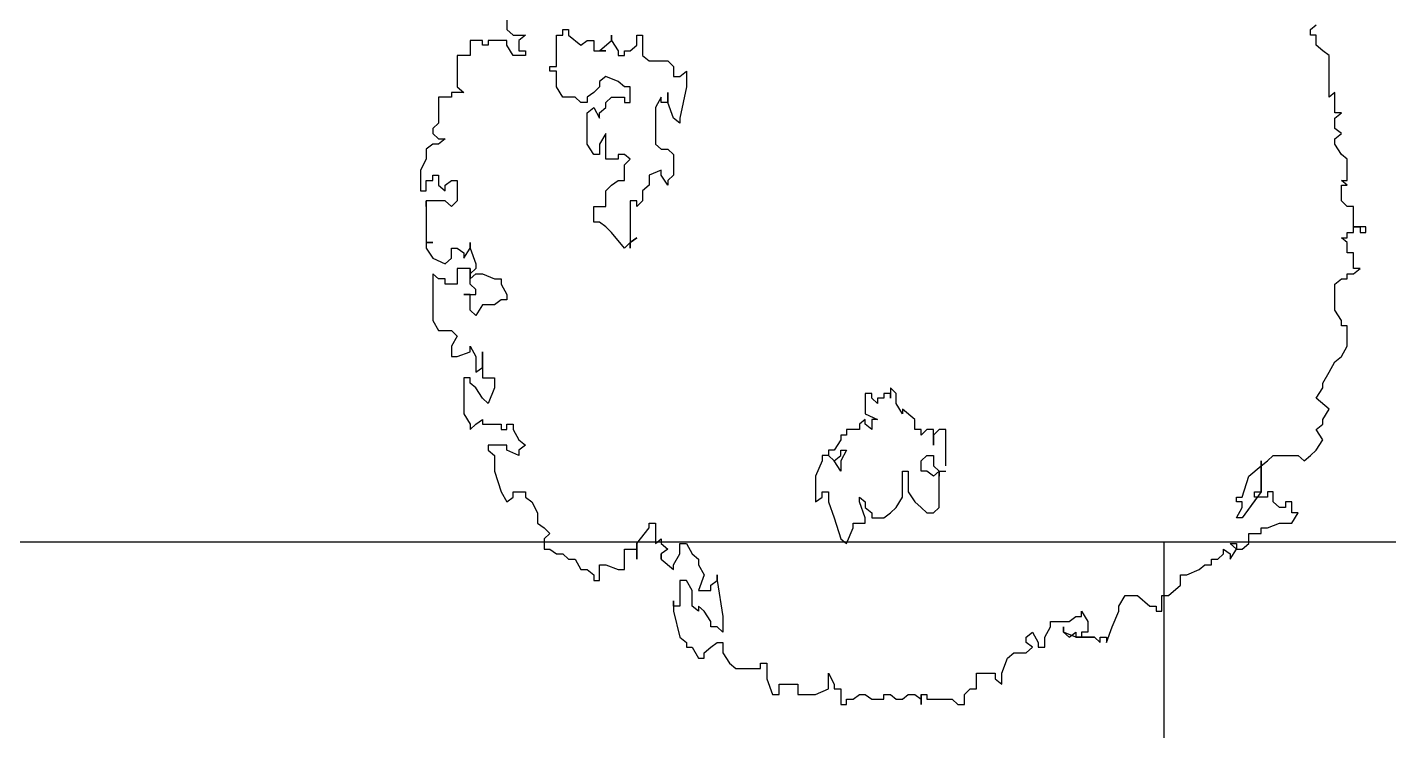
# Model space of a CAD drawing. Extents: x -30 to 1202, y 231 to 898.
# Drawn here: x 342.463 to 346.836, y 375.438 to 377.698 of the extents above; entities that cross this region are included whole.
import ezdxf

# ---------------------------------------------------------------- set-up
doc = ezdxf.new("R2010")
doc.units = 0
doc.header["$LTSCALE"] = 0.04
doc.layers.get('0').update_dxf_attribs({"linetype": 'CONTINUOUS'})
for name, color, linetype in [('0.1', 1, 'CONTINUOUS'), ('CONTORXXNP----00', 255, 'CONTINUOUS'), ('PISO', 1, 'CONTINUOUS')]:
    doc.layers.add(name, color=color, linetype=linetype)
doc.styles.get("Standard").update_dxf_attribs({"font": 'romans.shx'})

# ---------------------------------------------------------------- blocks, each defined once
blk = doc.blocks.new('ARB3')
at = {"color": 0}
for p, q in [((0.0136, 0.4913), (0.0078, 0.4913)), ((0.0078, 0.4913), (0.0078, 0.4852)), ((0.0078, 0.4852), (0.0078, 0.4782)), ((0.0078, 0.4782), (0.0078, 0.4852)), ((0.0078, 0.4852), (0.0136, 0.4852)), ((0.0078, 0.4852), (0.0136, 0.4852)), ((0.0136, 0.4852), (0.0136, 0.4913)), ((0.0581, 0.4782), (0.0523, 0.4852)), ((0.0523, 0.4852), (0.0523, 0.4782)), ((-0.0646, 0.4713), (-0.0698, 0.4652)), ((-0.042, 0.4713), (-0.0646, 0.4713)), ((-0.0368, 0.4713), (-0.042, 0.4652)), ((-0.042, 0.4652), (-0.042, 0.4713)), ((-0.0368, 0.4652), (-0.0368, 0.4713)), ((-0.0142, 0.4713), (-0.02, 0.4652)), ((0.0078, 0.4782), (-0.0142, 0.4782)), ((-0.0142, 0.4782), (-0.0142, 0.4713)), ((0.0136, 0.4782), (0.0078, 0.4782)), ((0.0136, 0.4713), (0.0136, 0.4782)), ((0.0194, 0.4713), (0.0136, 0.4713)), ((0.0245, 0.4713), (0.0194, 0.4652)), ((0.0194, 0.4652), (0.0194, 0.4713)), ((0.0355, 0.4713), (0.0245, 0.4713)), ((0.0523, 0.4782), (0.0355, 0.4782)), ((0.0355, 0.4782), (0.0355, 0.4713)), ((0.0581, 0.4713), (0.0581, 0.4782)), ((0.0633, 0.4713), (0.0581, 0.4713)), ((0.0633, 0.4652), (0.0633, 0.4713)), ((0.1356, 0.4713), (0.1137, 0.4713)), ((0.1137, 0.4713), (0.1137, 0.4652)), ((0.1466, 0.4652), (0.1356, 0.4713)), ((-0.1757, 0.4521), (-0.1809, 0.4452)), ((-0.1311, 0.4521), (-0.1757, 0.4521)), ((-0.1143, 0.4583), (-0.1363, 0.4583)), ((-0.1363, 0.4583), (-0.1311, 0.4521)), ((-0.1085, 0.4583), (-0.1143, 0.4652)), ((-0.1143, 0.4652), (-0.1143, 0.4583)), ((-0.0975, 0.4583), (-0.1085, 0.4583)), ((-0.0924, 0.4652), (-0.0975, 0.4583)), ((-0.0866, 0.4583), (-0.0924, 0.4652)), ((-0.0807, 0.4583), (-0.0866, 0.4583)), ((-0.0698, 0.4652), (-0.0807, 0.4583)), ((-0.02, 0.4652), (-0.0368, 0.4652)), ((0.0691, 0.4583), (0.0633, 0.4652)), ((0.0969, 0.4583), (0.0691, 0.4583)), ((0.1079, 0.4652), (0.0969, 0.4583)), ((0.1137, 0.4652), (0.1079, 0.4652)), ((0.1524, 0.4583), (0.1466, 0.4652)), ((0.1634, 0.4521), (0.1524, 0.4583)), ((0.175, 0.4452), (0.1634, 0.4521)), ((0.2028, 0.4521), (0.1912, 0.4383)), ((0.2138, 0.4452), (0.2028, 0.4521)), ((-0.2035, 0.4321), (-0.2086, 0.4383)), ((-0.1867, 0.4383), (-0.1976, 0.4383)), ((-0.1976, 0.4383), (-0.1976, 0.4321)), ((-0.1809, 0.4452), (-0.1867, 0.4383)), ((0.1802, 0.4452), (0.175, 0.4452)), ((0.1912, 0.4383), (0.1802, 0.4452)), ((0.219, 0.4452), (0.2138, 0.4452)), ((0.2248, 0.4383), (0.219, 0.4452)), ((0.2358, 0.4452), (0.2248, 0.4383)), ((0.2467, 0.4383), (0.2358, 0.4452)), ((0.2525, 0.4321), (0.2467, 0.4383)), ((-0.1976, 0.4321), (-0.2035, 0.4321)), ((0.2584, 0.4252), (0.2525, 0.4321)), ((0.2525, 0.419), (0.2584, 0.4252)), ((0.2525, 0.3921), (0.2525, 0.419)), ((0.3139, 0.4121), (0.3023, 0.4121)), ((0.3023, 0.4121), (0.3023, 0.4052)), ((0.3249, 0.4121), (0.3139, 0.419)), ((0.3139, 0.419), (0.3139, 0.4121)), ((0.3249, 0.399), (0.3249, 0.4121)), ((0.3023, 0.4052), (0.3081, 0.4052)), ((0.3081, 0.399), (0.3023, 0.3921)), ((0.3081, 0.4052), (0.3081, 0.399)), ((0.3301, 0.386), (0.3249, 0.399)), ((0.2584, 0.386), (0.2525, 0.3921)), ((0.2635, 0.3791), (0.2584, 0.386)), ((0.2913, 0.3791), (0.2584, 0.3791)), ((0.2584, 0.3791), (0.2913, 0.3791)), ((0.2745, 0.366), (0.2635, 0.3791)), ((0.3023, 0.3921), (0.2913, 0.3921)), ((0.2913, 0.3921), (0.2913, 0.386)), ((0.2913, 0.386), (0.2971, 0.386)), ((0.2913, 0.3721), (0.2913, 0.3791)), ((0.2913, 0.3791), (0.3191, 0.3591)), ((0.2971, 0.386), (0.2971, 0.3721)), ((0.3301, 0.3791), (0.3301, 0.386)), ((0.3359, 0.3791), (0.3301, 0.3791)), ((0.3359, 0.366), (0.3359, 0.3791)), ((0.2971, 0.3591), (0.2745, 0.366)), ((0.2971, 0.3721), (0.2913, 0.3721)), ((0.3468, 0.366), (0.3359, 0.366)), ((0.3527, 0.3591), (0.3468, 0.366)), ((0.2971, 0.3529), (0.2971, 0.3591)), ((0.3023, 0.3529), (0.2971, 0.3529)), ((0.3081, 0.3591), (0.3023, 0.3591)), ((0.3023, 0.3591), (0.3023, 0.3529)), ((0.3191, 0.3529), (0.3081, 0.3591)), ((0.3191, 0.3591), (0.3191, 0.3529)), ((0.3527, 0.3529), (0.3468, 0.346)), ((0.3468, 0.346), (0.3468, 0.3529)), ((0.3468, 0.3529), (0.3527, 0.3529)), ((0.3527, 0.3529), (0.3527, 0.3591)), ((0.3636, 0.346), (0.3527, 0.3529)), ((0.3527, 0.3391), (0.3578, 0.346)), ((0.3578, 0.3391), (0.3527, 0.3391)), ((0.3578, 0.346), (0.3636, 0.346)), ((0.3636, 0.3329), (0.3578, 0.3391)), ((0.3636, 0.326), (0.3636, 0.3329)), ((0.3695, 0.326), (0.3636, 0.326)), ((0.3695, 0.3191), (0.3695, 0.326)), ((0.3746, 0.3129), (0.3695, 0.3191)), ((0.3804, 0.2998), (0.3746, 0.3129)), ((0.3804, 0.2929), (0.3804, 0.2998)), ((0.3914, 0.2929), (0.3804, 0.2929)), ((0.4024, 0.2799), (0.3914, 0.2929)), ((0.4024, 0.2729), (0.4024, 0.2799)), ((0.4192, 0.2729), (0.4024, 0.2729)), ((0.414, 0.2599), (0.414, 0.2668)), ((0.414, 0.2668), (0.4192, 0.2668)), ((0.4192, 0.2668), (0.4192, 0.2729)), ((0.4024, 0.2468), (0.414, 0.2599)), ((0.4024, 0.2337), (0.4024, 0.2468)), ((0.414, 0.2268), (0.4024, 0.2337)), ((0.4192, 0.2268), (0.414, 0.2268)), ((0.436, 0.2199), (0.4192, 0.2268)), ((0.4528, 0.2137), (0.436, 0.2199)), ((0.447, 0.2068), (0.447, 0.2137)), ((0.447, 0.2137), (0.4528, 0.2137)), ((0.447, 0.2007), (0.4528, 0.2068)), ((0.4528, 0.2068), (0.447, 0.2068)), ((0.4192, 0.1868), (0.4302, 0.1937)), ((0.4302, 0.1937), (0.4418, 0.1937)), ((0.4418, 0.1937), (0.4418, 0.1868)), ((0.447, 0.1807), (0.447, 0.2007)), ((0.425, 0.1868), (0.4192, 0.1868)), ((0.425, 0.1807), (0.425, 0.1868)), ((0.4302, 0.1737), (0.425, 0.1807)), ((0.4418, 0.1868), (0.447, 0.1868)), ((0.447, 0.1807), (0.4418, 0.1676)), ((0.447, 0.1737), (0.4418, 0.1807)), ((0.4418, 0.1807), (0.447, 0.1807)), ((0.447, 0.1868), (0.447, 0.1807)), ((0.4302, 0.1537), (0.4302, 0.1737)), ((0.4418, 0.1676), (0.436, 0.1676)), ((0.436, 0.1676), (0.4418, 0.1676)), ((0.4418, 0.1676), (0.447, 0.1737)), ((0.436, 0.1537), (0.4302, 0.1537)), ((0.447, 0.1476), (0.436, 0.1537)), ((0.4579, 0.1476), (0.447, 0.1476)), ((0.4579, 0.1407), (0.4579, 0.1476)), ((0.4418, 0.1345), (0.4528, 0.1407)), ((0.447, 0.1276), (0.4418, 0.1345)), ((0.4528, 0.1407), (0.4579, 0.1407)), ((0.4579, 0.1345), (0.4528, 0.1276)), ((0.4638, 0.1276), (0.4579, 0.1345)), ((0.4528, 0.1276), (0.447, 0.1276)), ((0.4638, 0.1145), (0.4638, 0.1276)), ((0.4696, 0.1076), (0.4638, 0.1145)), ((0.4857, 0.1015), (0.4696, 0.1076)), ((0.4973, 0.1015), (0.4857, 0.1015)), ((0.4857, 0.0745), (0.4857, 0.0945)), ((0.4857, 0.0945), (0.4915, 0.0945)), ((0.4915, 0.0945), (0.4973, 0.1015)), ((0.5025, 0.0745), (0.4857, 0.0745)), ((0.5025, 0.0676), (0.5025, 0.0745)), ((0.5083, 0.0615), (0.5025, 0.0676)), ((0.5193, 0.0615), (0.5083, 0.0615)), ((0.5193, 0.0546), (0.5193, 0.0615)), ((0.5135, 0.0484), (0.5193, 0.0546)), ((0.5135, 0.0215), (0.5135, 0.0484)), ((0.2635, 0.0415), (0.2248, 0.0415)), ((0.2248, 0.0415), (0.2248, 0.0346)), ((0.2248, 0.0346), (0.2306, 0.0284)), ((0.2635, 0.0284), (0.2693, 0.0346)), ((0.2693, 0.0346), (0.2693, 0.0415)), ((0.3081, 0.0346), (0.2693, 0.0346)), ((0.2693, 0.0346), (0.2745, 0.0284)), ((0.2693, 0.0346), (0.2745, 0.0346)), ((0.2745, 0.0346), (0.2693, 0.0346)), ((0.3139, 0.0284), (0.3081, 0.0346)), ((0.2416, 0.0284), (0.2248, 0.0284)), ((0.2248, 0.0284), (0.2248, 0.0215)), ((0.2248, 0.0215), (0.2306, 0.0153)), ((0.2306, 0.0153), (0.2248, 0.0153)), ((0.2248, 0.0153), (0.2248, 0.0084)), ((0.2306, 0.0284), (0.2416, 0.0284)), ((0.2525, 0.0215), (0.2525, 0.0284)), ((0.2525, 0.0284), (0.2635, 0.0284)), ((0.2584, 0.0153), (0.2525, 0.0215)), ((0.2693, 0.0153), (0.2584, 0.0153)), ((0.2745, 0.0284), (0.2693, 0.0215)), ((0.2693, 0.0215), (0.2693, 0.0153)), ((0.3023, 0.0084), (0.3081, 0.0153)), ((0.3081, 0.0153), (0.3139, 0.0215)), ((0.3139, 0.0215), (0.3139, 0.0284)), ((0.5083, 0.0153), (0.5083, 0.0215)), ((0.5083, 0.0215), (0.5135, 0.0215)), ((0.5083, 0.0084), (0.5135, 0.0153)), ((0.5193, 0.0153), (0.5083, 0.0153)), ((0.5135, 0.0153), (0.5193, 0.0153)), ((0.2138, 0.0084), (0.2028, -0.0047)), ((0.2248, 0.0084), (0.2138, 0.0084)), ((0.2693, -0.0047), (0.2693, 0.0015)), ((0.2693, 0.0015), (0.2913, 0.0015)), ((0.2913, 0.0015), (0.3023, 0.0084)), ((0.5083, 0.0015), (0.5083, 0.0084)), ((0.5135, -0.0047), (0.5083, 0.0015)), ((0.186, -0.0116), (0.1802, -0.0177)), ((0.197, -0.0116), (0.186, -0.0116)), ((0.208, -0.0047), (0.197, -0.0116)), ((0.2028, -0.0047), (0.208, -0.0047)), ((0.2971, -0.0047), (0.2693, -0.0047)), ((0.3081, -0.0116), (0.2971, -0.0047)), ((0.3139, -0.0177), (0.3081, -0.0116)), ((0.5083, -0.0177), (0.5135, -0.0116)), ((0.5135, -0.0116), (0.5135, -0.0047)), ((0.1802, -0.0177), (0.1912, -0.0177)), ((0.1912, -0.0177), (0.186, -0.0177)), ((0.186, -0.0177), (0.186, -0.0247)), ((0.186, -0.0247), (0.1912, -0.0247)), ((0.1912, -0.0247), (0.1912, -0.0316)), ((0.3191, -0.0247), (0.3139, -0.0177)), ((0.3191, -0.0377), (0.3191, -0.0247)), ((0.5083, -0.0247), (0.5083, -0.0177)), ((0.5135, -0.0247), (0.5083, -0.0247)), ((0.5135, -0.0377), (0.5135, -0.0247)), ((0.1912, -0.0377), (0.186, -0.0377)), ((0.186, -0.0377), (0.186, -0.0446)), ((0.1912, -0.0316), (0.197, -0.0316)), ((0.197, -0.0316), (0.1912, -0.0377)), ((0.208, -0.0446), (0.2138, -0.0316)), ((0.2138, -0.0316), (0.2138, -0.0377)), ((0.2138, -0.0377), (0.2248, -0.0377)), ((0.2248, -0.0377), (0.219, -0.0446)), ((0.3081, -0.0446), (0.3139, -0.0377)), ((0.3139, -0.0377), (0.3191, -0.0377)), ((0.5083, -0.0446), (0.5135, -0.0377)), ((0.186, -0.0446), (0.208, -0.0446)), ((0.219, -0.0446), (0.2138, -0.0446)), ((0.2138, -0.0446), (0.219, -0.0508)), ((0.219, -0.0508), (0.2248, -0.0508)), ((0.2248, -0.0508), (0.2248, -0.0646)), ((0.2971, -0.0508), (0.3023, -0.0446)), ((0.3023, -0.0508), (0.2971, -0.0508)), ((0.3191, -0.0446), (0.3023, -0.0508)), ((0.3023, -0.0446), (0.3081, -0.0446)), ((0.3249, -0.0446), (0.3191, -0.0446)), ((0.3249, -0.0577), (0.3249, -0.0446)), ((0.3301, -0.0577), (0.3249, -0.0577)), ((0.3468, -0.0646), (0.3301, -0.0577)), ((0.5083, -0.0508), (0.5083, -0.0446)), ((0.5135, -0.0577), (0.5083, -0.0508)), ((0.5135, -0.0646), (0.5135, -0.0577)), ((0.2248, -0.0646), (0.2306, -0.0646)), ((0.2306, -0.0646), (0.2306, -0.0708)), ((0.2306, -0.0708), (0.2358, -0.0708)), ((0.2358, -0.0708), (0.2467, -0.0777)), ((0.2467, -0.0708), (0.2467, -0.0646)), ((0.2467, -0.0646), (0.2584, -0.0708)), ((0.2525, -0.0708), (0.2467, -0.0708)), ((0.2584, -0.0777), (0.2525, -0.0708)), ((0.2584, -0.0708), (0.2693, -0.0708)), ((0.2693, -0.0708), (0.2584, -0.0777)), ((0.3191, -0.0777), (0.3417, -0.0708)), ((0.3417, -0.0708), (0.3468, -0.0646)), ((0.5025, -0.0777), (0.5025, -0.0708)), ((0.5025, -0.0708), (0.5193, -0.0708)), ((0.5193, -0.0646), (0.5135, -0.0646)), ((0.5193, -0.0708), (0.5193, -0.0646)), ((0.2467, -0.0777), (0.2467, -0.0839)), ((0.2467, -0.0839), (0.2525, -0.0839)), ((0.2525, -0.0839), (0.2584, -0.0777)), ((0.2584, -0.0777), (0.2525, -0.0839)), ((0.2525, -0.0839), (0.2525, -0.0908)), ((0.2913, -0.0908), (0.2913, -0.0839)), ((0.2913, -0.0839), (0.3023, -0.0839)), ((0.3023, -0.0839), (0.3191, -0.0777)), ((0.4857, -0.0839), (0.4973, -0.0777)), ((0.5025, -0.0839), (0.4857, -0.0839)), ((0.4973, -0.0777), (0.5025, -0.0777)), ((0.5083, -0.0977), (0.5025, -0.0839)), ((0.2525, -0.0908), (0.2584, -0.0908)), ((0.2584, -0.0908), (0.2745, -0.0977)), ((0.2745, -0.0977), (0.3023, -0.0977)), ((0.2971, -0.0908), (0.2913, -0.0908)), ((0.3023, -0.0977), (0.2971, -0.0908)), ((0.5083, -0.1169), (0.5083, -0.0977)), ((0.4973, -0.1369), (0.4973, -0.1169)), ((0.4973, -0.1169), (0.5083, -0.1169)), ((0.4915, -0.15), (0.5083, -0.1438)), ((0.5083, -0.1369), (0.4973, -0.1369)), ((0.5083, -0.1438), (0.5083, -0.1369)), ((0.4747, -0.1569), (0.4747, -0.15)), ((0.4747, -0.15), (0.4915, -0.15)), ((0.4805, -0.1569), (0.4747, -0.1569)), ((0.4805, -0.1831), (0.4805, -0.1569)), ((0.4747, -0.19), (0.4805, -0.1831)), ((0.3862, -0.2031), (0.3804, -0.2031)), ((0.3804, -0.2031), (0.3862, -0.2031)), ((0.3862, -0.2031), (0.425, -0.1969)), ((0.3914, -0.21), (0.3862, -0.2031)), ((0.425, -0.1969), (0.4418, -0.1969)), ((0.4418, -0.1969), (0.436, -0.2031)), ((0.436, -0.2031), (0.436, -0.21)), ((0.4528, -0.2031), (0.4528, -0.1969)), ((0.4528, -0.1969), (0.4638, -0.1969)), ((0.4579, -0.21), (0.4528, -0.2031)), ((0.4638, -0.1969), (0.4747, -0.19)), ((0.3695, -0.223), (0.3804, -0.2169)), ((0.3804, -0.2169), (0.3972, -0.223)), ((0.3972, -0.21), (0.3914, -0.21)), ((0.3972, -0.223), (0.3972, -0.21)), ((0.4192, -0.2169), (0.414, -0.223)), ((0.4302, -0.21), (0.4192, -0.2169)), ((0.436, -0.21), (0.4302, -0.21)), ((0.4638, -0.2169), (0.4579, -0.21)), ((0.4696, -0.2169), (0.4638, -0.2169)), ((0.4696, -0.223), (0.4696, -0.2169)), ((0.3468, -0.2361), (0.3578, -0.23)), ((0.3578, -0.23), (0.3636, -0.223)), ((0.3636, -0.223), (0.3695, -0.223)), ((0.3972, -0.23), (0.3862, -0.2361)), ((0.414, -0.23), (0.3972, -0.23)), ((0.414, -0.223), (0.4192, -0.223)), ((0.4192, -0.223), (0.414, -0.23)), ((0.4579, -0.23), (0.4696, -0.223)), ((0.4579, -0.2361), (0.4579, -0.23)), ((-0.1531, -0.243), (-0.1589, -0.2361)), ((-0.1589, -0.2361), (-0.1421, -0.2361)), ((-0.1531, -0.25), (-0.1531, -0.243)), ((-0.1421, -0.2361), (-0.1085, -0.243)), ((-0.1085, -0.243), (-0.1033, -0.243)), ((-0.1033, -0.243), (-0.1085, -0.25)), ((0.3468, -0.243), (0.3468, -0.2361)), ((0.3578, -0.243), (0.3468, -0.243)), ((0.3695, -0.25), (0.3578, -0.243)), ((0.3862, -0.2361), (0.3862, -0.243)), ((0.3862, -0.243), (0.414, -0.243)), ((0.414, -0.243), (0.414, -0.25)), ((0.4192, -0.25), (0.447, -0.243)), ((0.447, -0.243), (0.4528, -0.2361)), ((0.4528, -0.2361), (0.4579, -0.2361)), ((-0.1699, -0.2561), (-0.1641, -0.25)), ((-0.1699, -0.2761), (-0.1699, -0.2561)), ((-0.1641, -0.25), (-0.1531, -0.25)), ((-0.1253, -0.2561), (-0.1363, -0.2561)), ((-0.1363, -0.2561), (-0.1253, -0.2561)), ((-0.1085, -0.25), (-0.1253, -0.2561)), ((-0.1253, -0.2561), (-0.1253, -0.263)), ((-0.0756, -0.2561), (-0.0698, -0.25)), ((-0.0756, -0.263), (-0.0756, -0.2561)), ((-0.0698, -0.25), (-0.0478, -0.25)), ((-0.0478, -0.25), (-0.042, -0.2561)), ((-0.0368, -0.2561), (-0.0478, -0.263)), ((-0.042, -0.2561), (-0.0368, -0.2561)), ((0.3468, -0.263), (0.3527, -0.2561)), ((0.3527, -0.2561), (0.3578, -0.263)), ((0.3636, -0.263), (0.3746, -0.25)), ((0.3746, -0.25), (0.3695, -0.25)), ((0.414, -0.25), (0.4082, -0.25)), ((0.4082, -0.25), (0.4192, -0.25)), ((-0.1757, -0.283), (-0.1699, -0.2761)), ((-0.1253, -0.263), (-0.1311, -0.263)), ((-0.1311, -0.263), (-0.1201, -0.2692)), ((-0.1201, -0.2692), (-0.0807, -0.2692)), ((-0.0807, -0.2692), (-0.0756, -0.263)), ((-0.0478, -0.263), (-0.053, -0.263)), ((-0.053, -0.263), (-0.0478, -0.2761)), ((-0.0478, -0.2761), (-0.0368, -0.2761)), ((-0.0368, -0.2761), (-0.031, -0.283)), ((0.3249, -0.2761), (0.3249, -0.2692)), ((0.3249, -0.2692), (0.3468, -0.2692)), ((0.3301, -0.2761), (0.3249, -0.2761)), ((0.3468, -0.2892), (0.3301, -0.2761)), ((0.3468, -0.2692), (0.3417, -0.263)), ((0.3417, -0.263), (0.3468, -0.263)), ((0.3578, -0.263), (0.3636, -0.263)), ((0.3636, -0.263), (0.3578, -0.263)), ((0.3578, -0.263), (0.3636, -0.263)), ((-0.1976, -0.2892), (-0.1976, -0.283)), ((-0.1976, -0.283), (-0.1757, -0.283)), ((-0.1867, -0.2892), (-0.1976, -0.2892)), ((-0.1809, -0.2961), (-0.1867, -0.2892)), ((-0.031, -0.283), (-0.02, -0.283)), ((-0.02, -0.283), (-0.0142, -0.2892)), ((-0.0142, -0.2892), (-0.02, -0.2892)), ((-0.02, -0.2892), (-0.02, -0.2961)), ((0.0245, -0.2961), (0.0194, -0.2892)), ((0.0194, -0.2892), (0.0245, -0.2961)), ((0.3636, -0.2892), (0.3468, -0.2892)), ((0.3527, -0.3022), (0.3527, -0.2892)), ((0.3527, -0.2892), (0.3636, -0.2892)), ((-0.1809, -0.3022), (-0.1809, -0.2961)), ((-0.1757, -0.3022), (-0.1809, -0.3022)), ((-0.1757, -0.3092), (-0.1757, -0.3022)), ((-0.1421, -0.3022), (-0.1479, -0.3092)), ((-0.1253, -0.2961), (-0.1421, -0.2961)), ((-0.1421, -0.2961), (-0.1421, -0.3022)), ((-0.1311, -0.3161), (-0.1311, -0.3022)), ((-0.1311, -0.3022), (-0.1253, -0.3022)), ((-0.1253, -0.3022), (-0.1253, -0.2961)), ((-0.0646, -0.2961), (-0.0698, -0.3022)), ((-0.0698, -0.3022), (-0.0698, -0.3092)), ((-0.0588, -0.3022), (-0.0646, -0.2961)), ((-0.042, -0.3022), (-0.0588, -0.3022)), ((-0.042, -0.3092), (-0.042, -0.3022)), ((-0.02, -0.2961), (0.0304, -0.2961)), ((0.0304, -0.3022), (0.0136, -0.3161)), ((0.0304, -0.2961), (0.0245, -0.2961)), ((0.0245, -0.2961), (0.0304, -0.3022)), ((0.3746, -0.3022), (0.3527, -0.3022)), ((0.3746, -0.3092), (0.3746, -0.3022)), ((-0.1918, -0.3161), (-0.1976, -0.3161)), ((-0.1976, -0.3161), (-0.1918, -0.3161)), ((-0.1918, -0.3161), (-0.1809, -0.3092)), ((-0.1809, -0.3292), (-0.1918, -0.3161)), ((-0.1809, -0.3092), (-0.1757, -0.3092)), ((-0.1479, -0.3092), (-0.1531, -0.3222)), ((-0.1253, -0.3222), (-0.1311, -0.3161)), ((-0.0698, -0.3092), (-0.0646, -0.3092)), ((-0.0646, -0.3092), (-0.0646, -0.3222)), ((-0.0368, -0.3161), (-0.042, -0.3092)), ((-0.031, -0.3222), (-0.0368, -0.3161)), ((0.0136, -0.3161), (0.0078, -0.3222)), ((0.3695, -0.3222), (0.3746, -0.3092)), ((-0.1809, -0.3353), (-0.1809, -0.3222)), ((-0.1809, -0.3222), (-0.1809, -0.3292)), ((-0.1809, -0.3292), (-0.1809, -0.3222)), ((-0.1809, -0.3222), (-0.1809, -0.3292)), ((-0.1531, -0.3222), (-0.1479, -0.3292)), ((-0.1479, -0.3292), (-0.1421, -0.3292)), ((-0.1421, -0.3292), (-0.1363, -0.3353)), ((-0.1201, -0.3222), (-0.1253, -0.3222)), ((-0.1143, -0.3292), (-0.1201, -0.3222)), ((-0.1201, -0.3353), (-0.1085, -0.3292)), ((-0.1085, -0.3292), (-0.1143, -0.3292)), ((-0.0646, -0.3222), (-0.0924, -0.3222)), ((-0.0924, -0.3222), (-0.0807, -0.3292)), ((-0.0807, -0.3292), (-0.0698, -0.3292)), ((-0.0698, -0.3292), (-0.0698, -0.3353)), ((-0.0142, -0.3222), (-0.031, -0.3222)), ((-0.0142, -0.3353), (-0.0142, -0.3222)), ((0.0078, -0.3222), (0.0026, -0.3292)), ((0.0026, -0.3292), (0.0026, -0.3353)), ((0.3695, -0.3292), (0.3695, -0.3222)), ((0.3862, -0.3292), (0.3695, -0.3292)), ((0.3862, -0.3353), (0.3862, -0.3292)), ((-0.1976, -0.3622), (-0.1867, -0.3492)), ((-0.1918, -0.3422), (-0.1918, -0.3353)), ((-0.1918, -0.3353), (-0.1809, -0.3353)), ((-0.1867, -0.3492), (-0.1918, -0.3422)), ((-0.1363, -0.3353), (-0.1311, -0.3422)), ((-0.1311, -0.3422), (-0.1253, -0.3422)), ((-0.1253, -0.3492), (-0.1311, -0.3553)), ((-0.1253, -0.3422), (-0.1253, -0.3492)), ((-0.1143, -0.3422), (-0.1201, -0.3353)), ((-0.0807, -0.3422), (-0.1143, -0.3422)), ((-0.0698, -0.3353), (-0.0807, -0.3422)), ((0.0026, -0.3353), (-0.0142, -0.3353)), ((0.3636, -0.3553), (0.3746, -0.3492)), ((0.3746, -0.3422), (0.3804, -0.3353)), ((0.3746, -0.3492), (0.3746, -0.3422)), ((0.3804, -0.3353), (0.3862, -0.3353)), ((-0.2035, -0.3684), (-0.2035, -0.3622)), ((-0.2035, -0.3622), (-0.1976, -0.3622)), ((-0.1311, -0.3553), (-0.1311, -0.3684)), ((0.3578, -0.3684), (0.3636, -0.3622)), ((0.3636, -0.3622), (0.3636, -0.3553)), ((-0.1976, -0.3684), (-0.2035, -0.3684)), ((-0.1976, -0.3753), (-0.1976, -0.3684)), ((-0.1641, -0.3753), (-0.1976, -0.3753)), ((-0.1641, -0.3822), (-0.1641, -0.3753)), ((-0.1421, -0.3753), (-0.1589, -0.3753)), ((-0.1589, -0.3753), (-0.1589, -0.3822)), ((-0.1311, -0.3684), (-0.1421, -0.3753)), ((0.3527, -0.3822), (0.3578, -0.3753)), ((0.3578, -0.3753), (0.3578, -0.3684)), ((-0.1589, -0.3822), (-0.1641, -0.3822)), ((0.3249, -0.3953), (0.3301, -0.3884)), ((0.3301, -0.3884), (0.3359, -0.3822)), ((0.3359, -0.3822), (0.3417, -0.3884)), ((0.3417, -0.3884), (0.3527, -0.3884)), ((0.3527, -0.3884), (0.3527, -0.3822)), ((0.2971, -0.4084), (0.3023, -0.4014)), ((0.3023, -0.4014), (0.3139, -0.3953)), ((0.3139, -0.3953), (0.3249, -0.3953)), ((-0.2035, -0.4284), (-0.1976, -0.4214)), ((-0.1976, -0.4214), (-0.1976, -0.4084)), ((-0.1976, -0.4084), (-0.1918, -0.4153)), ((-0.1918, -0.4153), (-0.1809, -0.4153)), ((-0.1757, -0.4214), (-0.1867, -0.4284)), ((-0.1809, -0.4153), (-0.1809, -0.4084)), ((-0.1809, -0.4084), (-0.1757, -0.4084)), ((-0.1757, -0.4084), (-0.1757, -0.4214)), ((0.219, -0.4284), (0.219, -0.4214)), ((0.219, -0.4214), (0.2248, -0.4214)), ((0.2248, -0.4214), (0.2358, -0.4153)), ((0.2358, -0.4153), (0.2416, -0.4084)), ((0.2416, -0.4084), (0.2467, -0.4153)), ((0.2467, -0.4153), (0.2525, -0.4153)), ((0.2525, -0.4153), (0.2467, -0.4284)), ((0.2913, -0.4214), (0.2913, -0.4084)), ((0.2913, -0.4084), (0.2971, -0.4084)), ((0.2971, -0.4214), (0.2913, -0.4214)), ((0.3023, -0.4284), (0.2971, -0.4214)), ((-0.2312, -0.4284), (-0.2035, -0.4284)), ((-0.1867, -0.4284), (-0.1918, -0.4284)), ((-0.1918, -0.4284), (-0.1918, -0.4484)), ((0.0633, -0.4414), (0.0633, -0.4345)), ((0.0633, -0.4345), (0.0691, -0.4345)), ((0.0691, -0.4345), (0.0801, -0.4284)), ((0.0801, -0.4284), (0.0859, -0.4284)), ((0.0859, -0.4284), (0.0859, -0.4345)), ((0.0859, -0.4345), (0.0911, -0.4414)), ((0.2248, -0.4284), (0.219, -0.4284)), ((0.219, -0.4545), (0.219, -0.4345)), ((0.219, -0.4345), (0.2248, -0.4345)), ((0.2248, -0.4345), (0.2248, -0.4284)), ((0.2467, -0.4284), (0.2416, -0.4284)), ((0.2416, -0.4284), (0.2416, -0.4484)), ((0.2693, -0.4414), (0.2913, -0.4345)), ((0.2913, -0.4345), (0.3023, -0.4284)), ((-0.1918, -0.4484), (-0.1867, -0.4484)), ((-0.1867, -0.4484), (-0.1867, -0.4545)), ((0.0581, -0.4545), (0.0633, -0.4414)), ((0.0911, -0.4414), (0.0911, -0.4545)), ((0.1692, -0.4545), (0.1692, -0.4414)), ((0.1692, -0.4414), (0.1802, -0.4414)), ((0.1802, -0.4414), (0.197, -0.4484)), ((0.197, -0.4484), (0.1912, -0.4545)), ((0.2416, -0.4484), (0.2467, -0.4484)), ((0.2467, -0.4484), (0.2525, -0.4414)), ((0.2525, -0.4414), (0.2693, -0.4414)), ((-0.1867, -0.4545), (-0.1918, -0.4545)), ((-0.1918, -0.4545), (-0.1918, -0.4676)), ((0.0304, -0.4676), (0.0472, -0.4614)), ((0.0472, -0.4614), (0.0523, -0.4614)), ((0.0523, -0.4614), (0.0581, -0.4676)), ((0.0581, -0.4614), (0.0581, -0.4545)), ((0.0633, -0.4676), (0.0581, -0.4614)), ((0.0749, -0.4614), (0.0691, -0.4676)), ((0.0801, -0.4614), (0.0749, -0.4614)), ((0.0801, -0.4745), (0.0801, -0.4614)), ((0.0911, -0.4545), (0.1027, -0.4614)), ((0.1027, -0.4614), (0.0969, -0.4676)), ((0.1356, -0.4676), (0.1466, -0.4614)), ((0.1582, -0.4545), (0.1415, -0.4545)), ((0.1415, -0.4545), (0.1692, -0.4545)), ((0.1466, -0.4614), (0.1634, -0.4614)), ((0.1634, -0.4614), (0.1582, -0.4545)), ((0.1802, -0.4614), (0.175, -0.4676)), ((0.1912, -0.4545), (0.1802, -0.4614)), ((0.219, -0.4614), (0.2138, -0.4545)), ((0.2138, -0.4545), (0.219, -0.4545)), ((0.2248, -0.4676), (0.219, -0.4614)), ((-0.1918, -0.4676), (-0.1757, -0.4676)), ((-0.1757, -0.4676), (-0.1757, -0.4814)), ((-0.1421, -0.4814), (-0.1363, -0.4745)), ((-0.1363, -0.4745), (-0.1363, -0.4876)), ((0.0304, -0.4676), (0.0245, -0.4676)), ((0.0245, -0.4676), (0.0304, -0.4676)), ((0.0413, -0.4745), (0.0304, -0.4676)), ((0.0304, -0.4814), (0.0355, -0.4745)), ((0.0355, -0.4745), (0.0413, -0.4745)), ((0.0691, -0.4676), (0.0523, -0.4676)), ((0.0523, -0.4676), (0.0523, -0.4814)), ((0.0581, -0.4676), (0.0633, -0.4676)), ((0.0969, -0.4676), (0.0801, -0.4676)), ((0.0801, -0.4676), (0.0801, -0.4745)), ((0.1415, -0.4676), (0.1356, -0.4676)), ((0.1466, -0.4814), (0.1415, -0.4676)), ((0.175, -0.4676), (0.1692, -0.4676)), ((0.1692, -0.4676), (0.1692, -0.4745)), ((0.1692, -0.4745), (0.208, -0.4745)), ((0.208, -0.4745), (0.219, -0.4676)), ((0.219, -0.4676), (0.2248, -0.4676)), ((-0.1757, -0.4814), (-0.1421, -0.4814)), ((-0.1363, -0.4876), (-0.1311, -0.4876)), ((-0.1311, -0.4876), (-0.1311, -0.5014)), ((-0.0866, -0.5014), (-0.0866, -0.4945)), ((-0.0866, -0.4945), (-0.0807, -0.5014)), ((-0.042, -0.4876), (-0.042, -0.4814)), ((-0.042, -0.4814), (-0.02, -0.4814)), ((-0.0368, -0.4945), (-0.042, -0.4876)), ((-0.0368, -0.5014), (-0.031, -0.4945)), ((-0.031, -0.4945), (-0.0368, -0.4945)), ((-0.02, -0.4814), (-0.0142, -0.4876)), ((-0.0142, -0.4876), (-0.02, -0.4945)), ((-0.02, -0.4945), (-0.02, -0.5145)), ((0.0304, -0.4876), (0.0304, -0.4814)), ((0.0413, -0.4876), (0.0304, -0.4876)), ((0.0472, -0.4945), (0.0413, -0.4876)), ((0.0413, -0.5076), (0.0472, -0.4945)), ((0.0523, -0.4814), (0.0691, -0.4814)), ((0.0691, -0.4945), (0.0633, -0.4945)), ((0.0633, -0.4945), (0.0633, -0.5014)), ((0.0691, -0.4814), (0.0691, -0.4945)), ((0.1188, -0.4876), (0.1247, -0.4814)), ((0.1188, -0.5014), (0.1188, -0.4876)), ((0.1247, -0.4814), (0.1356, -0.4876)), ((0.1356, -0.4876), (0.1466, -0.4876)), ((0.1466, -0.4876), (0.1466, -0.4814)), ((-0.1311, -0.5014), (-0.1033, -0.5014)), ((-0.1033, -0.5014), (-0.0975, -0.5076)), ((-0.0975, -0.5076), (-0.0924, -0.5076)), ((-0.0924, -0.5076), (-0.0866, -0.5014)), ((-0.0807, -0.5014), (-0.0807, -0.5076)), ((-0.0807, -0.5076), (-0.0756, -0.5145)), ((-0.0478, -0.5076), (-0.0478, -0.5014)), ((-0.0478, -0.5014), (-0.0368, -0.5014)), ((-0.042, -0.5076), (-0.0478, -0.5076)), ((-0.042, -0.5145), (-0.042, -0.5076)), ((0.0245, -0.5145), (0.0245, -0.5076)), ((0.0245, -0.5076), (0.0245, -0.5145)), ((0.0304, -0.5145), (0.0413, -0.5076)), ((0.0633, -0.5014), (0.0581, -0.5076)), ((0.0581, -0.5076), (0.1079, -0.5076)), ((0.1079, -0.5076), (0.1188, -0.5014)), ((-0.0756, -0.5145), (-0.0646, -0.5145)), ((-0.0646, -0.5145), (-0.053, -0.5206)), ((-0.053, -0.5206), (-0.031, -0.5206)), ((-0.031, -0.5145), (-0.042, -0.5145)), ((-0.031, -0.5206), (-0.031, -0.5145)), ((-0.02, -0.5145), (-0.0142, -0.5145)), ((-0.0142, -0.5145), (-0.02, -0.5145)), ((-0.02, -0.5145), (0.0245, -0.5145)), ((0.0245, -0.5145), (0.0304, -0.5145))]:
    blk.add_line(p, q, dxfattribs=at)
at = {"layer": 'CONTORXXNP----00'}
for p, q in [((0.0523, 0.4852), (0.0523, 0.4782)), ((0.0581, 0.4782), (0.0523, 0.4852)), ((-0.0646, 0.4713), (-0.0698, 0.4652)), ((-0.042, 0.4713), (-0.0646, 0.4713)), ((-0.042, 0.4652), (-0.042, 0.4713)), ((-0.0368, 0.4713), (-0.042, 0.4652)), ((-0.0368, 0.4652), (-0.0368, 0.4713)), ((-0.0142, 0.4713), (-0.02, 0.4652)), ((-0.0142, 0.4782), (-0.0142, 0.4713)), ((0.0078, 0.4782), (-0.0142, 0.4782)), ((0.0136, 0.4782), (0.0078, 0.4782)), ((0.0136, 0.4713), (0.0136, 0.4782)), ((0.0194, 0.4713), (0.0136, 0.4713)), ((0.0194, 0.4652), (0.0194, 0.4713)), ((0.0245, 0.4713), (0.0194, 0.4652)), ((0.0355, 0.4713), (0.0245, 0.4713)), ((0.0355, 0.4782), (0.0355, 0.4713)), ((0.0523, 0.4782), (0.0355, 0.4782)), ((0.0581, 0.4713), (0.0581, 0.4782)), ((0.0633, 0.4713), (0.0581, 0.4713)), ((0.0633, 0.4652), (0.0633, 0.4713)), ((0.1137, 0.4713), (0.1137, 0.4652)), ((0.1356, 0.4713), (0.1137, 0.4713)), ((0.1466, 0.4652), (0.1356, 0.4713)), ((-0.1757, 0.4521), (-0.1809, 0.4452)), ((-0.1311, 0.4521), (-0.1757, 0.4521)), ((-0.1363, 0.4583), (-0.1311, 0.4521)), ((-0.1143, 0.4583), (-0.1363, 0.4583)), ((-0.1143, 0.4652), (-0.1143, 0.4583)), ((-0.1085, 0.4583), (-0.1143, 0.4652)), ((-0.0975, 0.4583), (-0.1085, 0.4583)), ((-0.0924, 0.4652), (-0.0975, 0.4583)), ((-0.0866, 0.4583), (-0.0924, 0.4652)), ((-0.0807, 0.4583), (-0.0866, 0.4583)), ((-0.0698, 0.4652), (-0.0807, 0.4583)), ((-0.02, 0.4652), (-0.0368, 0.4652)), ((0.0691, 0.4583), (0.0633, 0.4652)), ((0.0969, 0.4583), (0.0691, 0.4583)), ((0.1079, 0.4652), (0.0969, 0.4583)), ((0.1137, 0.4652), (0.1079, 0.4652)), ((0.1524, 0.4583), (0.1466, 0.4652)), ((0.1634, 0.4521), (0.1524, 0.4583)), ((0.175, 0.4452), (0.1634, 0.4521)), ((0.2028, 0.4521), (0.1912, 0.4383)), ((0.2138, 0.4452), (0.2028, 0.4521)), ((-0.2035, 0.4321), (-0.2086, 0.4383)), ((-0.1976, 0.4383), (-0.1976, 0.4321)), ((-0.1867, 0.4383), (-0.1976, 0.4383)), ((-0.1809, 0.4452), (-0.1867, 0.4383)), ((0.1802, 0.4452), (0.175, 0.4452)), ((0.1912, 0.4383), (0.1802, 0.4452)), ((0.219, 0.4452), (0.2138, 0.4452)), ((0.2248, 0.4383), (0.219, 0.4452)), ((0.2358, 0.4452), (0.2248, 0.4383)), ((0.2467, 0.4383), (0.2358, 0.4452)), ((0.2525, 0.4321), (0.2467, 0.4383)), ((-0.1976, 0.4321), (-0.2035, 0.4321)), ((0.2584, 0.4252), (0.2525, 0.4321)), ((0.2525, 0.419), (0.2584, 0.4252)), ((0.2525, 0.3921), (0.2525, 0.419)), ((0.3023, 0.4121), (0.3023, 0.4052)), ((0.3139, 0.4121), (0.3023, 0.4121)), ((0.3139, 0.419), (0.3139, 0.4121)), ((0.3249, 0.4121), (0.3139, 0.419)), ((0.3249, 0.399), (0.3249, 0.4121)), ((0.3023, 0.4052), (0.3081, 0.4052)), ((0.3081, 0.399), (0.3023, 0.3921)), ((0.3081, 0.4052), (0.3081, 0.399)), ((0.3301, 0.386), (0.3249, 0.399)), ((0.2584, 0.386), (0.2525, 0.3921)), ((0.2635, 0.3791), (0.2584, 0.386)), ((0.2745, 0.366), (0.2635, 0.3791)), ((0.2913, 0.3921), (0.2913, 0.386)), ((0.3023, 0.3921), (0.2913, 0.3921)), ((0.2913, 0.386), (0.2971, 0.386)), ((0.2971, 0.386), (0.2971, 0.3749)), ((0.3301, 0.3791), (0.3301, 0.386)), ((0.3359, 0.3791), (0.3301, 0.3791)), ((0.3359, 0.366), (0.3359, 0.3791)), ((0.2971, 0.3591), (0.2745, 0.366)), ((0.2971, 0.3749), (0.3191, 0.3591)), ((0.3468, 0.366), (0.3359, 0.366)), ((0.3527, 0.3591), (0.3468, 0.366)), ((0.2971, 0.3529), (0.2971, 0.3591)), ((0.3023, 0.3529), (0.2971, 0.3529)), ((0.3023, 0.3591), (0.3023, 0.3529)), ((0.3081, 0.3591), (0.3023, 0.3591)), ((0.3191, 0.3529), (0.3081, 0.3591)), ((0.3191, 0.3591), (0.3191, 0.3529)), ((0.3527, 0.3529), (0.3527, 0.3591)), ((0.3636, 0.346), (0.3527, 0.3529)), ((0.3527, 0.3391), (0.3578, 0.346)), ((0.3578, 0.3391), (0.3527, 0.3391)), ((0.3578, 0.346), (0.3636, 0.346)), ((0.3636, 0.3329), (0.3578, 0.3391)), ((0.3636, 0.326), (0.3636, 0.3329)), ((0.3695, 0.326), (0.3636, 0.326)), ((0.3695, 0.3191), (0.3695, 0.326)), ((0.3746, 0.3129), (0.3695, 0.3191)), ((0.3804, 0.2998), (0.3746, 0.3129)), ((0.3804, 0.2929), (0.3804, 0.2998)), ((0.3914, 0.2929), (0.3804, 0.2929)), ((0.4024, 0.2799), (0.3914, 0.2929)), ((0.4024, 0.2729), (0.4024, 0.2799)), ((0.4192, 0.2729), (0.4024, 0.2729)), ((0.414, 0.2668), (0.4192, 0.2668)), ((0.414, 0.2599), (0.414, 0.2668)), ((0.4192, 0.2668), (0.4192, 0.2729)), ((0.4024, 0.2468), (0.414, 0.2599)), ((0.4024, 0.2337), (0.4024, 0.2468)), ((0.414, 0.2268), (0.4024, 0.2337)), ((0.4192, 0.2268), (0.414, 0.2268)), ((0.436, 0.2199), (0.4192, 0.2268)), ((0.4528, 0.2137), (0.436, 0.2199)), ((0.447, 0.2137), (0.4528, 0.2137)), ((0.447, 0.2068), (0.447, 0.2137)), ((0.4528, 0.2068), (0.447, 0.2068)), ((0.447, 0.2007), (0.4528, 0.2068)), ((0.4192, 0.1868), (0.4302, 0.1937)), ((0.4302, 0.1937), (0.4418, 0.1937)), ((0.4418, 0.1937), (0.4418, 0.1868)), ((0.447, 0.2007), (0.447, 0.1868)), ((0.425, 0.1868), (0.4192, 0.1868)), ((0.425, 0.1807), (0.425, 0.1868)), ((0.4302, 0.1737), (0.425, 0.1807)), ((0.4418, 0.1868), (0.447, 0.1868)), ((0.4302, 0.1537), (0.4302, 0.1737)), ((0.436, 0.1537), (0.4302, 0.1537)), ((0.447, 0.1476), (0.436, 0.1537)), ((0.4579, 0.1476), (0.447, 0.1476)), ((0.4579, 0.1407), (0.4579, 0.1476)), ((0.4418, 0.1345), (0.4528, 0.1407)), ((0.447, 0.1276), (0.4418, 0.1345)), ((0.4528, 0.1407), (0.4579, 0.1407)), ((0.4579, 0.1345), (0.4528, 0.1276)), ((0.4638, 0.1276), (0.4579, 0.1345)), ((0.4528, 0.1276), (0.447, 0.1276)), ((0.4638, 0.1145), (0.4638, 0.1276)), ((0.4696, 0.1076), (0.4638, 0.1145)), ((0.4857, 0.1015), (0.4696, 0.1076)), ((0.4973, 0.1015), (0.4857, 0.1015)), ((0.4857, 0.0945), (0.4915, 0.0945)), ((0.4857, 0.0745), (0.4857, 0.0945)), ((0.4915, 0.0945), (0.4973, 0.1015)), ((0.5025, 0.0745), (0.4857, 0.0745)), ((0.5025, 0.0676), (0.5025, 0.0745)), ((0.5083, 0.0615), (0.5025, 0.0676)), ((0.5193, 0.0615), (0.5083, 0.0615)), ((0.5193, 0.0546), (0.5193, 0.0615)), ((0.5135, 0.0484), (0.5193, 0.0546)), ((0.5135, 0.0215), (0.5135, 0.0484)), ((0.5083, 0.0215), (0.5135, 0.0215)), ((0.5083, 0.0153), (0.5083, 0.0215)), ((0.5083, 0.0153), (0.5135, 0.0153)), ((0.5083, 0.0084), (0.5135, 0.0153)), ((0.5083, 0.0015), (0.5083, 0.0084)), ((0.5135, -0.0047), (0.5083, 0.0015)), ((0.5083, -0.0177), (0.5135, -0.0116)), ((0.5135, -0.0116), (0.5135, -0.0047)), ((0.5083, -0.0247), (0.5083, -0.0177)), ((0.5135, -0.0247), (0.5083, -0.0247)), ((0.5135, -0.0377), (0.5135, -0.0247)), ((0.5083, -0.0446), (0.5135, -0.0377)), ((0.5083, -0.0508), (0.5083, -0.0446)), ((0.5135, -0.0577), (0.5083, -0.0508)), ((0.5135, -0.0646), (0.5135, -0.0577)), ((0.5025, -0.0708), (0.5193, -0.0708)), ((0.5025, -0.0777), (0.5025, -0.0708)), ((0.5193, -0.0646), (0.5135, -0.0646)), ((0.5193, -0.0708), (0.5193, -0.0646)), ((0.4857, -0.0839), (0.4973, -0.0777)), ((0.5025, -0.0839), (0.4857, -0.0839)), ((0.4973, -0.0777), (0.5025, -0.0777)), ((0.5083, -0.0977), (0.5025, -0.0839)), ((0.5083, -0.1169), (0.5083, -0.0977)), ((0.4973, -0.1169), (0.5083, -0.1169)), ((0.4973, -0.1369), (0.4973, -0.1169)), ((0.4915, -0.15), (0.5083, -0.1438)), ((0.5083, -0.1369), (0.4973, -0.1369)), ((0.5083, -0.1438), (0.5083, -0.1369)), ((0.4747, -0.15), (0.4915, -0.15)), ((0.4747, -0.1569), (0.4747, -0.15)), ((0.4805, -0.1569), (0.4747, -0.1569)), ((0.4805, -0.1831), (0.4805, -0.1569)), ((0.4747, -0.19), (0.4805, -0.1831)), ((0.3862, -0.2031), (0.425, -0.1969)), ((0.3914, -0.21), (0.3862, -0.2031)), ((0.425, -0.1969), (0.4418, -0.1969)), ((0.4418, -0.1969), (0.436, -0.2031)), ((0.436, -0.2031), (0.436, -0.21)), ((0.4528, -0.1969), (0.4638, -0.1969)), ((0.4528, -0.2031), (0.4528, -0.1969)), ((0.4579, -0.21), (0.4528, -0.2031)), ((0.4638, -0.1969), (0.4747, -0.19)), ((0.3695, -0.223), (0.3804, -0.2169)), ((0.3804, -0.2169), (0.3972, -0.223)), ((0.3972, -0.21), (0.3914, -0.21)), ((0.3972, -0.223), (0.3972, -0.21)), ((0.4192, -0.2169), (0.414, -0.223)), ((0.4302, -0.21), (0.4192, -0.2169)), ((0.436, -0.21), (0.4302, -0.21)), ((0.4638, -0.2169), (0.4579, -0.21)), ((0.4696, -0.2169), (0.4638, -0.2169)), ((0.4696, -0.223), (0.4696, -0.2169)), ((0.3468, -0.2361), (0.3578, -0.23)), ((0.3578, -0.23), (0.3636, -0.223)), ((0.3636, -0.223), (0.3695, -0.223)), ((0.3972, -0.23), (0.3862, -0.2361)), ((0.414, -0.23), (0.3972, -0.23)), ((0.4192, -0.223), (0.414, -0.23)), ((0.414, -0.223), (0.4192, -0.223)), ((0.4579, -0.23), (0.4696, -0.223)), ((0.4579, -0.2361), (0.4579, -0.23)), ((0.3468, -0.243), (0.3468, -0.2361)), ((0.3578, -0.243), (0.3468, -0.243)), ((0.3695, -0.25), (0.3578, -0.243)), ((0.3862, -0.2361), (0.3862, -0.243)), ((0.3862, -0.243), (0.414, -0.243)), ((0.414, -0.243), (0.414, -0.25)), ((0.4192, -0.25), (0.447, -0.243)), ((0.447, -0.243), (0.4528, -0.2361)), ((0.4528, -0.2361), (0.4579, -0.2361)), ((0.3468, -0.263), (0.3527, -0.2561)), ((0.3527, -0.2561), (0.3578, -0.263)), ((0.3636, -0.263), (0.3746, -0.25)), ((0.3746, -0.25), (0.3695, -0.25)), ((0.414, -0.25), (0.4192, -0.25)), ((0.3249, -0.2692), (0.3468, -0.2692)), ((0.3249, -0.2761), (0.3249, -0.2692)), ((0.3301, -0.2761), (0.3249, -0.2761)), ((0.3468, -0.2892), (0.3301, -0.2761)), ((0.3417, -0.263), (0.3468, -0.263)), ((0.3468, -0.2692), (0.3417, -0.263)), ((0.3578, -0.263), (0.3636, -0.263)), ((0.3636, -0.263), (0.3578, -0.263)), ((0.3578, -0.263), (0.3636, -0.263)), ((0.3468, -0.2892), (0.3527, -0.2892)), ((0.3527, -0.3022), (0.3527, -0.2892)), ((0.3746, -0.3022), (0.3527, -0.3022)), ((0.3746, -0.3092), (0.3746, -0.3022)), ((0.3695, -0.3222), (0.3746, -0.3092)), ((0.3695, -0.3292), (0.3695, -0.3222)), ((0.3862, -0.3292), (0.3695, -0.3292)), ((0.3862, -0.3353), (0.3862, -0.3292)), ((0.3636, -0.3553), (0.3746, -0.3492)), ((0.3746, -0.3422), (0.3804, -0.3353)), ((0.3746, -0.3492), (0.3746, -0.3422)), ((0.3804, -0.3353), (0.3862, -0.3353)), ((0.3578, -0.3684), (0.3636, -0.3622)), ((0.3636, -0.3622), (0.3636, -0.3553)), ((0.3527, -0.3822), (0.3578, -0.3753)), ((0.3578, -0.3753), (0.3578, -0.3684)), ((0.3249, -0.3953), (0.3301, -0.3884)), ((0.3301, -0.3884), (0.3359, -0.3822)), ((0.3359, -0.3822), (0.3417, -0.3884)), ((0.3417, -0.3884), (0.3527, -0.3884)), ((0.3527, -0.3884), (0.3527, -0.3822)), ((0.2971, -0.4084), (0.3023, -0.4014)), ((0.3023, -0.4014), (0.3139, -0.3953)), ((0.3139, -0.3953), (0.3249, -0.3953)), ((-0.2035, -0.4284), (-0.1976, -0.4214)), ((-0.1976, -0.4084), (-0.1918, -0.4153)), ((-0.1976, -0.4214), (-0.1976, -0.4084)), ((-0.1918, -0.4153), (-0.1809, -0.4153)), ((-0.1757, -0.4214), (-0.1867, -0.4284)), ((-0.1809, -0.4084), (-0.1757, -0.4084)), ((-0.1809, -0.4153), (-0.1809, -0.4084)), ((-0.1757, -0.4084), (-0.1757, -0.4214)), ((0.219, -0.4214), (0.2248, -0.4214)), ((0.219, -0.4284), (0.219, -0.4214)), ((0.2248, -0.4214), (0.2358, -0.4153)), ((0.2358, -0.4153), (0.2416, -0.4084)), ((0.2416, -0.4084), (0.2467, -0.4153)), ((0.2525, -0.4153), (0.2467, -0.4284)), ((0.2467, -0.4153), (0.2525, -0.4153)), ((0.2913, -0.4084), (0.2971, -0.4084)), ((0.2913, -0.4214), (0.2913, -0.4084)), ((0.2971, -0.4214), (0.2913, -0.4214)), ((0.3023, -0.4284), (0.2971, -0.4214)), ((-0.2312, -0.4284), (-0.2035, -0.4284)), ((-0.1918, -0.4284), (-0.1918, -0.4484)), ((-0.1867, -0.4284), (-0.1918, -0.4284)), ((0.2248, -0.4284), (0.219, -0.4284)), ((0.219, -0.4345), (0.2248, -0.4345)), ((0.219, -0.4545), (0.219, -0.4345)), ((0.2248, -0.4345), (0.2248, -0.4284)), ((0.2416, -0.4284), (0.2416, -0.4484)), ((0.2467, -0.4284), (0.2416, -0.4284)), ((0.2693, -0.4414), (0.2913, -0.4345)), ((0.2913, -0.4345), (0.3023, -0.4284)), ((-0.1918, -0.4484), (-0.1867, -0.4484)), ((-0.1867, -0.4484), (-0.1867, -0.4545)), ((0.1692, -0.4414), (0.1802, -0.4414)), ((0.1692, -0.4545), (0.1692, -0.4414)), ((0.1802, -0.4414), (0.197, -0.4484)), ((0.197, -0.4484), (0.1912, -0.4545)), ((0.2416, -0.4484), (0.2467, -0.4484)), ((0.2467, -0.4484), (0.2525, -0.4414)), ((0.2525, -0.4414), (0.2693, -0.4414)), ((-0.1918, -0.4545), (-0.1918, -0.4676)), ((-0.1867, -0.4545), (-0.1918, -0.4545)), ((0.0304, -0.4676), (0.0472, -0.4614)), ((0.0472, -0.4614), (0.0523, -0.4614)), ((0.0523, -0.4614), (0.0581, -0.4676)), ((0.1356, -0.4676), (0.1466, -0.4614)), ((0.1466, -0.4614), (0.1634, -0.4614)), ((0.1582, -0.4545), (0.1692, -0.4545)), ((0.1634, -0.4614), (0.1582, -0.4545)), ((0.1802, -0.4614), (0.175, -0.4676)), ((0.1912, -0.4545), (0.1802, -0.4614)), ((0.2138, -0.4545), (0.219, -0.4545)), ((0.219, -0.4614), (0.2138, -0.4545)), ((0.2248, -0.4676), (0.219, -0.4614)), ((-0.1918, -0.4676), (-0.1757, -0.4676)), ((-0.1757, -0.4676), (-0.1757, -0.4814)), ((-0.1421, -0.4814), (-0.1363, -0.4745)), ((-0.1363, -0.4745), (-0.1363, -0.4876)), ((0.0413, -0.4745), (0.0304, -0.4676)), ((0.0304, -0.4814), (0.0355, -0.4745)), ((0.0355, -0.4745), (0.0413, -0.4745)), ((0.0523, -0.4676), (0.0581, -0.4676)), ((0.0523, -0.4676), (0.0523, -0.4814)), ((0.1415, -0.4676), (0.1356, -0.4676)), ((0.1466, -0.4814), (0.1415, -0.4676)), ((0.1692, -0.4676), (0.1692, -0.4745)), ((0.175, -0.4676), (0.1692, -0.4676)), ((0.1692, -0.4745), (0.208, -0.4745)), ((0.208, -0.4745), (0.219, -0.4676)), ((0.219, -0.4676), (0.2248, -0.4676)), ((-0.1757, -0.4814), (-0.1421, -0.4814)), ((-0.1363, -0.4876), (-0.1311, -0.4876)), ((-0.1311, -0.4876), (-0.1311, -0.5014)), ((-0.0866, -0.4945), (-0.0807, -0.5014)), ((-0.0866, -0.5014), (-0.0866, -0.4945)), ((-0.042, -0.4814), (-0.02, -0.4814)), ((-0.042, -0.4876), (-0.042, -0.4814)), ((-0.0368, -0.4945), (-0.042, -0.4876)), ((-0.031, -0.4945), (-0.0368, -0.4945)), ((-0.0368, -0.5014), (-0.031, -0.4945)), ((-0.02, -0.4814), (-0.0142, -0.4876)), ((-0.0142, -0.4876), (-0.02, -0.4945)), ((-0.02, -0.4945), (-0.02, -0.5145)), ((0.0304, -0.4876), (0.0304, -0.4814)), ((0.0413, -0.4876), (0.0304, -0.4876)), ((0.0472, -0.4945), (0.0413, -0.4876)), ((0.0413, -0.5076), (0.0472, -0.4945)), ((0.0523, -0.4814), (0.0691, -0.4814)), ((0.0633, -0.4945), (0.0633, -0.5014)), ((0.0691, -0.4945), (0.0633, -0.4945)), ((0.0691, -0.4814), (0.0691, -0.4945)), ((0.1188, -0.4876), (0.1247, -0.4814)), ((0.1188, -0.5014), (0.1188, -0.4876)), ((0.1247, -0.4814), (0.1356, -0.4876)), ((0.1356, -0.4876), (0.1466, -0.4876)), ((0.1466, -0.4876), (0.1466, -0.4814)), ((-0.1311, -0.5014), (-0.1033, -0.5014)), ((-0.1033, -0.5014), (-0.0975, -0.5076)), ((-0.0975, -0.5076), (-0.0924, -0.5076)), ((-0.0924, -0.5076), (-0.0866, -0.5014)), ((-0.0807, -0.5014), (-0.0807, -0.5076)), ((-0.0807, -0.5076), (-0.0756, -0.5145)), ((-0.0478, -0.5014), (-0.0368, -0.5014)), ((-0.0478, -0.5076), (-0.0478, -0.5014)), ((-0.042, -0.5076), (-0.0478, -0.5076)), ((-0.042, -0.5145), (-0.042, -0.5076)), ((0.0304, -0.5145), (0.0413, -0.5076)), ((0.0633, -0.5014), (0.0581, -0.5076)), ((0.0581, -0.5076), (0.1079, -0.5076)), ((0.1079, -0.5076), (0.1188, -0.5014)), ((-0.0756, -0.5145), (-0.0646, -0.5145)), ((-0.0646, -0.5145), (-0.053, -0.5206)), ((-0.053, -0.5206), (-0.031, -0.5206)), ((-0.031, -0.5145), (-0.042, -0.5145)), ((-0.031, -0.5206), (-0.031, -0.5145)), ((-0.02, -0.5145), (0.0245, -0.5145)), ((-0.0142, -0.5145), (-0.02, -0.5145)), ((-0.02, -0.5145), (-0.0142, -0.5145)), ((0.0245, -0.5145), (0.0304, -0.5145))]:
    blk.add_line(p, q, dxfattribs=at)
at = {"flags": 11}
blk.add_attdef('CENTROIDE', (-0.1114, -0.0329), '', height=0.0504, dxfattribs=at)

msp = doc.modelspace()

# ---------------------------------------------------------------- linework, layer by layer
at = {"layer": '0.1'}
msp.add_line((346.1139, 370.2199), (346.1139, 376.0442), dxfattribs=at)
at = {"layer": 'PISO'}
msp.add_line((362.2946, 376.0442), (334.7707, 376.0442), dxfattribs=at)
for centre, radius, start, end in [((340.1781, 354.1959), 32.3718, 43.07168, 91.87183), ((340.3285, 354.4182), 31.1658, 44.8168, 92.22102)]:
    msp.add_arc(centre, radius, start, end, dxfattribs=at)

# ---------------------------------------------------------------- block references
at = {"layer": 'PISO', "xscale": 3, "yscale": 3, "zscale": 3, "rotation": 270}
msp.add_blockref('ARB3', (345.2879, 377.08), dxfattribs=at)

doc.saveas('drawing.dxf')
